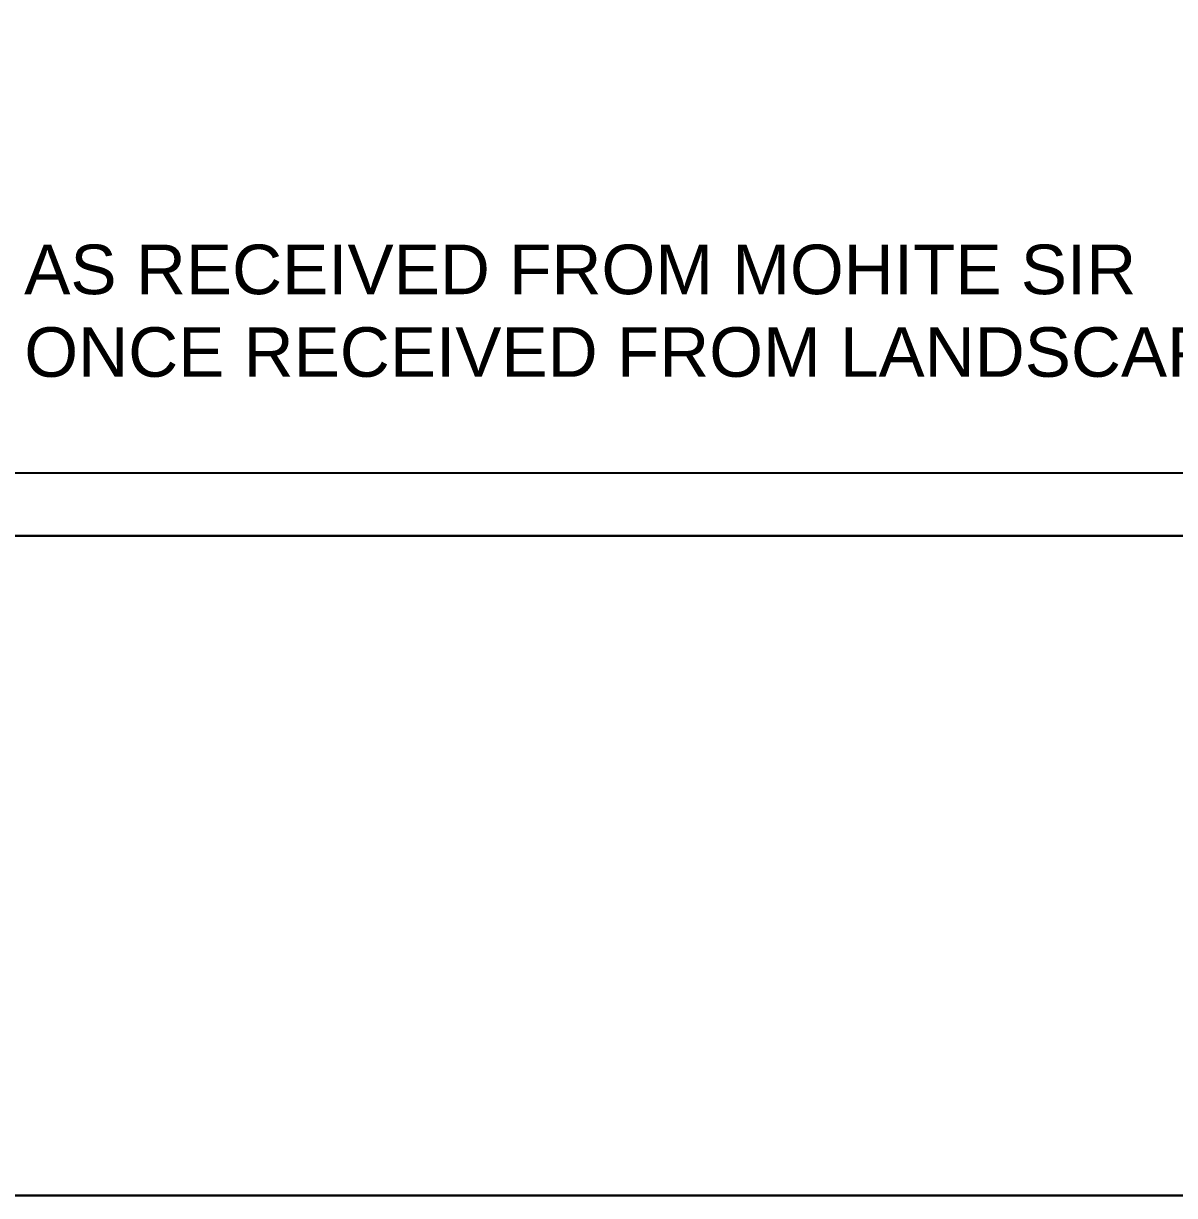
# Model space of a CAD drawing. Header units: metres. Extents: x 494 to 1845, y -666 to 1061.
# Drawn here: x 1739.01 to 1747.3, y 239.76 to 248.21 of the extents above; entities that cross this region are included whole.
import ezdxf

# ---------------------------------------------------------------- set-up
doc = ezdxf.new("R2010")
doc.units = ezdxf.units.M
doc.header["$MEASUREMENT"] = 0
doc.layers.add('ARCHITECTURAL COMMENTS', color=2, linetype='Continuous', lineweight=30)
doc.layers.add('VDA-WALL', color=250, linetype='Continuous', lineweight=25)
doc.layers.add('SHEET', color=7, linetype='Continuous')
doc.styles.add('NAME PLATE', font='arial.ttf')

# ---------------------------------------------------------------- blocks, each defined once
blk = doc.blocks.new('DAFASDFDFA')
at = {"layer": 'SHEET'}
for points in [[(2.25, 58.4), (2.25, 0), (-102.6331, 0), (-102.6331, 58.4)], [(1.75, 57.9), (1.75, 0.5), (-102.1331, 0.5), (-102.1331, 57.9)]]:
    blk.add_lwpolyline(points, close=True, dxfattribs=at)
at = {"layer": 'SHEET', "insert": (-31.6176, 2.978), "char_height": 0.394819, "width": 27.80307, "attachment_point": 1, "style": 'NAME PLATE'}
blk.add_mtext('NOTE:\\P- COLUMNS POSITIONS AND SIZES ARE AS RECEIVED FROM MOHITE SIR  \\P- LANDSCAPE WILL BE INCORPORATED ONCE RECEIVED FROM LANDSCAPE CONSULTANTS', dxfattribs=at)

msp = doc.modelspace()

# ---------------------------------------------------------------- linework, layer by layer
at = {"layer": 'ARCHITECTURAL COMMENTS'}
msp.add_lwpolyline([(1458.8635, 306.4524), (1770.5289, 306.4524), (1770.5289, 239.756), (1458.8635, 239.756)], close=True, dxfattribs=at)
at = {"layer": 'VDA-WALL'}
msp.add_lwpolyline([(1664.9913, 244.5134), (1759.9319, 244.5134), (1759.9319, 297.3774), (1664.9913, 297.3774)], close=True, dxfattribs=at)

# ---------------------------------------------------------------- block references
at = {"layer": 'VDA-WALL', "xscale": 0.9052046613064094, "yscale": 0.9052046613064094, "zscale": 0.9052046613064094}
msp.add_blockref('DAFASDFDFA', (1757.8952, 244.5134), dxfattribs=at)

doc.saveas('drawing.dxf')
